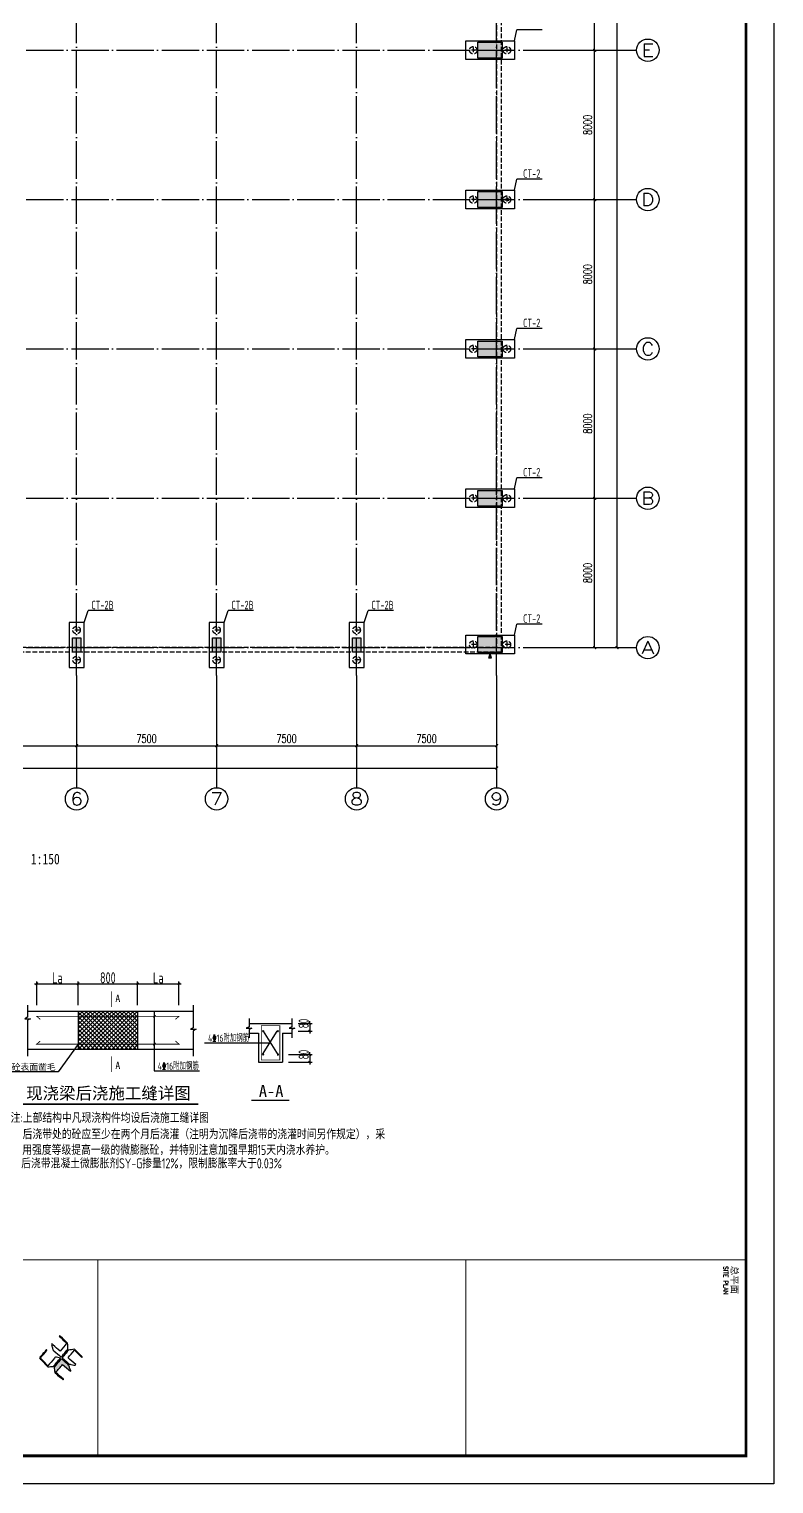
# Model space of a CAD drawing. Extents: x 14475413 to 15955882, y -732572 to -282951.
# Drawn here: x 14706913 to 14746809, y -624250 to -546326 of the extents above; entities that cross this region are included whole.
import ezdxf
from ezdxf.enums import TextEntityAlignment as Align

# ---------------------------------------------------------------- set-up
doc = ezdxf.new("R2010")
doc.units = 0
doc.header["$LTSCALE"] = 1000
doc.header["$MEASUREMENT"] = 0
for name, pattern in [('94', [0]), ('DASH', [0.35, 0.25, -0.1]), ('DOTE', [2.42, 2, -0.2, 0.02, -0.2])]:
    doc.linetypes.add(name, pattern=pattern)
for name, color, linetype in [('1', 7, 'Continuous'), ('1507', 6, 'Continuous'), ('3', 3, 'Continuous'), ('AXIS', 3, 'Continuous'), ('AXIS_TEXT', 7, 'Continuous'), ('COLU', 253, 'Continuous'), ('dim', 7, 'Continuous'), ('DOTE', 1, 'DOTE'), ('GL', 2, 'Continuous'), ('PT', 4, 'Continuous'), ('PUB_TEXT', 7, 'Continuous'), ('PUB_TITLE', 4, 'Continuous'), ('STAIR', 2, 'Continuous'), ('THICK', 6, 'Continuous'), ('TK', 4, 'Continuous'), ('搅拌桩', 136, 'Continuous'), ('表格', 7, 'Continuous')]:
    doc.layers.add(name, color=color, linetype=linetype)
doc.layers.add('116', color=1, linetype='Continuous', lineweight=35)
doc.styles.add('-宋体', font='', dxfattribs={"width": 0.8})
doc.styles.add('_TCH_AXIS', font='COMPLEX', dxfattribs={"bigfont": 'GBCBIG'})
doc.styles.add('_TCH_DIM_T3', font='SIMPLEX', dxfattribs={"width": 0.705882, "bigfont": 'GBCBIG'})
doc.styles.add('COMPLEX', font='COMPLEX')
doc.styles.add('ROMANS', font='romans', dxfattribs={"width": 0.65, "height": 231.275})
doc.styles.add('TSSD_Dimension', font='Tssdeng.shx', dxfattribs={"width": 0.7, "bigfont": 'hztxt.shx'})
doc.styles.add('TSSD_REIN', font='tssdeng.shx', dxfattribs={"width": 0.7, "bigfont": 'tssdchn.shx'})
doc.styles.add('图签宋体', font='', dxfattribs={"height": 300})
doc.styles.add('宋体', font='', dxfattribs={"width": 0.8})
doc.styles.get('-宋体').set_extended_font_data('SimSun')
doc.styles.get('图签宋体').set_extended_font_data('NSimSun')
doc.styles.get('宋体').set_extended_font_data('SimSun')
doc.dimstyles.new('_TCH_ARCH&&150', dxfattribs={"dimtxt": 446.25, "dimasz": 150, "dimexe": 375, "dimexo": 450, "dimgap": 150, "dimtad": 1, "dimdec": 0, "dimzin": 0, "dimdsep": 46, "dimtxsty": '_TCH_DIM_T3', "dimblk": 'ARCHTICK', "dimcen": 0.09, "dimclrt": 7, "dimazin": 2, "dimtfac": 1, "dimtdec": 0, "dimtix": 1, "dimtmove": 2, "dimatfit": 3, "dimfxl": 0, "dimtolj": 1, "dimtzin": 0, "dimarcsym": 0})

# ---------------------------------------------------------------- blocks, each defined once
blk = doc.blocks.new('A$C177878A3')
at = {"layer": '1', "linetype": '94'}
blk.add_hatch(color=6, dxfattribs=at).paths.add_polyline_path([(112, 433), (0, 0), (224, 0)])
at = {"layer": '1', "color": 6, "linetype": '94'}
for p, q in [((0, 0), (112, 433)), ((224, 0), (112, 433)), ((0, 0), (224, 0))]:
    blk.add_line(p, q, dxfattribs=at)
blk = doc.blocks.new('A$C32175502')
at = {"layer": '1', "linetype": '94'}
blk.add_blockref('A$C177878A3', (0, 0), dxfattribs=at)
blk = doc.blocks.new('A$C3C5B3CE3')
at = {"layer": '1', "linetype": '94', "rotation": 180}
blk.add_blockref('A$C32175502', (224, 433), dxfattribs=at)
blk = doc.blocks.new('A$C43EB326B')
at = {"layer": '搅拌桩'}
blk.add_blockref('A$C3C5B3CE3', (0, 0), dxfattribs=at)
blk = doc.blocks.new('A$C2BB7790D')
at = {"layer": 'dim'}
blk.add_blockref('A$C43EB326B', (0, 0), dxfattribs=at)
blk = doc.blocks.new('A$C053D6479')
at = {"layer": 'PUB_TITLE'}
h = blk.add_hatch(color=256, dxfattribs=at)
h.dxf.hatch_style = 1
edge = h.paths.add_edge_path()
edge.add_spline(control_points=[(1026, 827), (1105, 920), (1188, 1008), (1266, 1102)], knot_values=[13, 13, 13, 13, 14, 14, 14, 14], degree=3, periodic=0)
edge.add_spline(control_points=[(1266, 1102), (1258, 1111), (1249, 1119), (1239, 1116)], knot_values=[12, 12, 12, 12, 13, 13, 13, 13], degree=3, periodic=0)
edge.add_spline(control_points=[(1239, 1116), (1210, 1107), (1179, 1092), (1144, 1077)], knot_values=[11, 11, 11, 11, 12, 12, 12, 12], degree=3, periodic=0)
edge.add_spline(control_points=[(1144, 1077), (1109, 1063), (1069, 1053), (1047, 1038)], knot_values=[10, 10, 10, 10, 11, 11, 11, 11], degree=3, periodic=0)
edge.add_spline(control_points=[(1047, 1038), (1028, 1026), (1007, 992), (991, 972)], knot_values=[9, 9, 9, 9, 10, 10, 10, 10], degree=3, periodic=0)
edge.add_spline(control_points=[(991, 972), (942, 913), (899, 868), (849, 810)], knot_values=[8, 8, 8, 8, 9, 9, 9, 9], degree=3, periodic=0)
edge.add_spline(control_points=[(849, 810), (842, 801), (822, 776), (822, 775)], knot_values=[7, 7, 7, 7, 8, 8, 8, 8], degree=3, periodic=0)
edge.add_spline(control_points=[(822, 775), (823, 771), (848, 752), (859, 744)], knot_values=[6, 6, 6, 6, 7, 7, 7, 7], degree=3, periodic=0)
edge.add_spline(control_points=[(859, 744), (949, 670), (1035, 592), (1122, 521)], knot_values=[5, 5, 5, 5, 6, 6, 6, 6], degree=3, periodic=0)
edge.add_spline(control_points=[(1122, 521), (1153, 527), (1185, 530), (1217, 533)], knot_values=[4, 4, 4, 4, 5, 5, 5, 5], degree=3, periodic=0)
edge.add_spline(control_points=[(1217, 533), (1246, 535), (1293, 532), (1316, 542)], knot_values=[3, 3, 3, 3, 4, 4, 4, 4], degree=3, periodic=0)
edge.add_spline(control_points=[(1316, 542), (1327, 547), (1338, 565), (1349, 579)], knot_values=[2, 2, 2, 2, 3, 3, 3, 3], degree=3, periodic=0)
edge.add_spline(control_points=[(1349, 579), (1423, 670), (1507, 759), (1572, 848)], knot_values=[1, 1, 1, 1, 2, 2, 2, 2], degree=3, periodic=0)
edge.add_spline(control_points=[(1572, 848), (1564, 852), (1561, 861), (1551, 862)], knot_values=[0, 0, 0, 0, 1, 1, 1, 1], degree=3, periodic=0)
edge.add_spline(control_points=[(1551, 862), (1469, 769), (1393, 671), (1310, 579)], knot_values=[15, 15, 15, 15, 16, 16, 16, 16], degree=3, periodic=0)
edge.add_spline(control_points=[(1310, 579), (1216, 662), (1118, 742), (1026, 827)], knot_values=[14, 14, 14, 14, 15, 15, 15, 15], degree=3, periodic=0)
at = {"layer": 'TK'}
for points, knots in [([(1031, 1298), (1066, 1286), (1054, 1262), (1045, 1224), (1036, 1188), (1031, 1158), (1024, 1121), (1020, 1104), (1017, 1085), (1012, 1071), (1004, 1052), (976, 1026), (956, 1003), (906, 946), (866, 899), (814, 839), (806, 829), (789, 806), (787, 806), (777, 804), (728, 856), (719, 864), (651, 922), (580, 978), (514, 1036), (509, 1106), (488, 1176), (479, 1247), (570, 1343), (663, 1436), (758, 1526), (764, 1523), (768, 1518), (774, 1515), (693, 1422), (599, 1343), (520, 1249), (607, 1171), (698, 1096), (789, 1021), (874, 1109), (950, 1206), (1031, 1298)], [0, 0, 0, 0, 1, 1, 1, 2, 2, 2, 3, 3, 3, 4, 4, 4, 5, 5, 5, 6, 6, 6, 7, 7, 7, 8, 8, 8, 9, 9, 9, 10, 10, 10, 11, 11, 11, 12, 12, 12, 13, 13, 13, 14, 14, 14, 14]), ([(1551, 862), (1561, 861), (1564, 852), (1572, 848), (1507, 759), (1423, 670), (1349, 579), (1338, 565), (1327, 547), (1316, 542), (1293, 532), (1246, 535), (1217, 533), (1185, 530), (1153, 527), (1122, 521), (1035, 592), (949, 670), (859, 744), (848, 752), (823, 771), (822, 775), (822, 776), (842, 801), (849, 810), (899, 868), (942, 913), (991, 972), (1007, 992), (1028, 1026), (1047, 1038), (1069, 1053), (1109, 1063), (1144, 1077), (1179, 1092), (1210, 1107), (1239, 1116), (1249, 1119), (1258, 1111), (1266, 1102), (1188, 1008), (1105, 920), (1026, 827), (1118, 742), (1216, 662), (1310, 579), (1393, 671), (1469, 769), (1551, 862)], [0, 0, 0, 0, 1, 1, 1, 2, 2, 2, 3, 3, 3, 4, 4, 4, 5, 5, 5, 6, 6, 6, 7, 7, 7, 8, 8, 8, 9, 9, 9, 10, 10, 10, 11, 11, 11, 12, 12, 12, 13, 13, 13, 14, 14, 14, 15, 15, 15, 16, 16, 16, 16]), ([(555, 949), (624, 891), (699, 833), (760, 773), (689, 691), (614, 604), (539, 517), (529, 505), (516, 487), (506, 482), (492, 475), (469, 472), (452, 467), (416, 456), (383, 448), (342, 438), (323, 433), (297, 422), (293, 440), (291, 452), (313, 470), (322, 480), (400, 566), (477, 652), (553, 736), (460, 815), (366, 894), (270, 970), (183, 883), (101, 791), (16, 703), (-18, 714), (9, 735), (28, 755), (103, 838), (192, 930), (266, 1005), (319, 1009), (387, 1005), (442, 1007), (456, 1008), (472, 1011), (485, 1007), (507, 1000), (534, 967), (555, 949)], [0, 0, 0, 0, 1, 1, 1, 2, 2, 2, 3, 3, 3, 4, 4, 4, 5, 5, 5, 6, 6, 6, 7, 7, 7, 8, 8, 8, 9, 9, 9, 10, 10, 10, 11, 11, 11, 12, 12, 12, 13, 13, 13, 14, 14, 14, 15, 15, 15, 15]), ([(1097, 490), (1100, 425), (1106, 361), (1107, 294), (1018, 207), (925, 121), (830, 33), (818, 21), (800, 0), (787, 0), (768, -1), (725, 49), (712, 60), (662, 103), (616, 143), (568, 186), (545, 207), (518, 224), (499, 250), (501, 259), (511, 261), (516, 267), (609, 192), (696, 111), (785, 33), (883, 118), (977, 208), (1070, 298), (992, 373), (892, 456), (803, 534), (791, 544), (768, 561), (766, 569), (761, 588), (776, 634), (780, 655), (785, 690), (788, 721), (795, 746), (897, 661), (998, 576), (1097, 490)], [0, 0, 0, 0, 1, 1, 1, 2, 2, 2, 3, 3, 3, 4, 4, 4, 5, 5, 5, 6, 6, 6, 7, 7, 7, 8, 8, 8, 9, 9, 9, 10, 10, 10, 11, 11, 11, 12, 12, 12, 13, 13, 13, 14, 14, 14, 14])]:
    blk.add_open_spline(points, degree=3, knots=knots, dxfattribs=at)
blk = doc.blocks.new('GeYuanFrame_62714837', base_point=(20.09, 4.53))
at = {"layer": 'TK'}
blk.add_lwpolyline([(20.09, 4.53), (20.09, 598.53), (1071.09, 598.53), (1071.09, 4.53)], close=True, dxfattribs=at)
at = {"layer": 'TK', "const_width": 1}
blk.add_lwpolyline([(45.09, 588.53), (1061.09, 588.53), (1061.09, 14.53), (45.09, 14.53)], close=True, dxfattribs=at)
at = {"layer": 'TK'}
for points, const_width in [([(991.09, 588.53), (991.09, 14.53)], 0.4), ([(991.09, 488.5), (1061.09, 488.5)], 0.35), ([(991.09, 357.14), (1061.09, 357.14)], 0.35)]:
    blk.add_lwpolyline(points, dxfattribs=dict(at, const_width=const_width))
at = {"layer": 'PUB_TITLE', "xscale": 0.01000000000021828, "yscale": 0.01000000000021828, "zscale": 0.01}
blk.add_blockref('A$C053D6479', (1018.19, 336.27), dxfattribs=at)
at = {"layer": 'TK', "style": '图签宋体'}
blk.add_text('总平面', height=2.4, dxfattribs=at).set_placement((993.23, 583.28))
at = {"layer": 'TK', "style": 'ROMANS', "width": 0.76}
blk.add_text('SITE PLAN', height=1.697, dxfattribs=at).set_placement((993.35, 580.49))
blk = doc.blocks.new('_ARROW')
blk.add_solid([(0, 0), (-1, 0.1), (-1, -0.1)])
blk = doc.blocks.new('_ArchTick')
at = {"color": 0, "linetype": 'ByBlock', "const_width": 0.4}
blk.add_lwpolyline([(-0.5, -0.5), (0.5, 0.5)], dxfattribs=at)
blk = doc.blocks.new('A$C42645AC8')
at = {"layer": 'THICK'}
h = blk.add_hatch(dxfattribs=at)
h.set_pattern_fill('NET', color=256, scale=1184.433164, angle=45, style=0)
h.set_pattern_definition([(45, (-60331.35, -191404.68), (-104.69009, 104.69009), []), (135, (-60331.35, -191404.68), (-104.69009, -104.69009), [])])
h.paths.add_polyline_path([(6307, 6968), (6307, 7224), (3346, 7224), (3346, 6968)])
h.paths.add_polyline_path([(3346, 6968), (3346, 5585), (6307, 5585), (6307, 6968)])
h.paths.add_polyline_path([(6307, 5329), (6307, 5585), (3346, 5585), (3346, 5329)])
at = {"layer": 'dim'}
for p, q in [((1289, 7524), (1289, 8704)), ((3346, 7524), (3346, 8704)), ((3346, 7524), (3346, 8704)), ((6307, 7524), (6307, 8704)), ((6307, 7524), (6307, 8704)), ((8363, 7524), (8363, 8704)), ((1169, 8584), (3466, 8584)), ((3226, 8584), (6427, 8584)), ((6187, 8584), (8483, 8584)), ((14289, 6608), (14992, 6608)), ((14872, 6608), (14872, 6728)), ((14872, 6608), (14872, 6233)), ((14289, 6233), (14992, 6233)), ((14872, 6233), (14872, 6113)), ((14872, 5064), (14872, 5184)), ((13815, 5064), (14992, 5064)), ((13815, 4689), (14992, 4689)), ((14872, 5064), (14872, 4689)), ((14872, 4689), (14872, 4569))]:
    blk.add_line(p, q, dxfattribs=at)
at = {"layer": 'THICK'}
for p, q in [((834, 7527), (834, 6920)), ((9080, 7527), (9080, 6393)), ((834, 6920), (692, 6849)), ((692, 6849), (976, 6849)), ((834, 7224), (9080, 7224)), ((976, 6849), (834, 6778)), ((834, 6778), (834, 4986)), ((3346, 7224), (3346, 5329)), ((6307, 7224), (6307, 5329)), ((7138, 7171), (7138, 4253)), ((11857, 6864), (11857, 6451)), ((11857, 6608), (13989, 6608)), ((13515, 6608), (13989, 6608)), ((13989, 6864), (13989, 6451)), ((9080, 6393), (8938, 6322)), ((8938, 6322), (9222, 6322)), ((9222, 6322), (9080, 6251)), ((9080, 6251), (9080, 4986)), ((11857, 6451), (11715, 6380)), ((11715, 6380), (11999, 6380)), ((11999, 6380), (11857, 6309)), ((11857, 6309), (11857, 5895)), ((11857, 6134), (12331, 6134)), ((12331, 6134), (12331, 4689)), ((12529, 5064), (13259, 6227)), ((12559, 6227), (13294, 5035)), ((13515, 6134), (13989, 6134)), ((13515, 6134), (13515, 4689)), ((13989, 6451), (13847, 6380)), ((13847, 6380), (14131, 6380)), ((14131, 6380), (13989, 6309)), ((13989, 6309), (13989, 5895)), ((13989, 6134), (13989, 6016)), ((834, 5329), (9080, 5329)), ((9642, 5646), (12932, 5646)), ((12331, 4689), (13515, 4689)), ((7138, 4253), (9385, 4253))]:
    blk.add_line(p, q, dxfattribs=at)
for points, const_width in [([(5020, 8207), (5020, 7435)], 41.5), ([(8363, 6968), (1289, 6968), (1289, 6968), (1464, 6814)], 41.5), ([(1289, 6968), (8363, 6968), (8363, 6968), (8188, 6814)], 41.5), ([(7209, 7029), (7085, 6906)], 41.5), ([(12464, 6505), (12464, 4796), (13383, 4796), (13383, 6505), (12464, 6505)], 41.5), ([(8363, 5585), (1289, 5585), (1289, 5585), (1464, 5738)], 41.5), ([(1289, 5585), (8363, 5585), (8363, 5585), (8188, 5738)], 41.5), ([(7209, 5647), (7085, 5523)], 41.5), ([(5020, 4971), (5020, 4199)], 41.5), ([(517, 2596), (9334, 2596)], 72.1), ([(11964, 2783), (13850, 2783)], 72.1)]:
    blk.add_lwpolyline(points, dxfattribs=dict(at, const_width=const_width))
at = {"layer": 'THICK', "const_width": 59.2}
for points in [[(12588, 6227, 1), (12529, 6227, 1), (12588, 6227)], [(13318, 6227, 1), (13259, 6227, 1), (13318, 6227)], [(12588, 5064, 1), (12529, 5064, 1), (12588, 5064)], [(13323, 5064, 1), (13264, 5064, 1), (13323, 5064)]]:
    blk.add_lwpolyline(points, format="xyb", dxfattribs=at)
at = {"layer": 'THICK'}
blk.add_lwpolyline([(3346, 5576), (2358, 4203), (67, 4203)], dxfattribs=at)
at = {"layer": 'dim', "xscale": 120, "yscale": 120, "zscale": 120}
for p, rotation in [((1289, 8584), 180), ((3346, 8584), 180), ((6307, 8584), 180), ((14872, 6608), 270), ((14872, 6233), 90), ((14872, 5064), 270), ((14872, 4689), 90)]:
    blk.add_blockref('_ArchTick', p, dxfattribs=dict(at, rotation=rotation))
for p in [(3346, 8584), (6307, 8584), (8363, 8584)]:
    blk.add_blockref('_ArchTick', p, dxfattribs=at)
at = {"layer": 'THICK', "xscale": 284.2639593909151, "yscale": 284.263959390868, "zscale": 284.263959390863, "rotation": 57.73537815400558}
blk.add_blockref('_ARROW', (3346, 5576), dxfattribs=at)
at = {"layer": 'dim', "color": 7, "char_height": 550, "attachment_point": 5, "style": 'TSSD_Dimension'}
for s, insert in [('\\A1;La', (2317, 8884)), ('\\A1;800', (4826, 8884)), ('\\A1;La', (7335, 8884))]:
    blk.add_mtext(s, dxfattribs=dict(at, insert=insert))
at = {"layer": 'dim', "color": 7, "char_height": 500, "attachment_point": 5, "rotation": 90, "style": 'TSSD_Dimension'}
for insert in [(14572, 6608), (14572, 5064)]:
    blk.add_mtext('\\A1;80', dxfattribs=dict(at, insert=insert))
at = {"layer": 'THICK', "style": '-宋体'}
for s, height, p in [('A', 355, (5201, 7681)), ('砼表面凿毛', 312.2, (44, 4286)), ('A', 355, (5201, 4347)), ('现浇梁后浇施工缝详图', 600.4, (762, 2842)), ('A-A', 600.4, (12340, 2944))]:
    blk.add_text(s, height=height, dxfattribs=at).set_placement(p)
at = {"layer": 'THICK', "style": 'TSSD_REIN', "width": 0.7}
for p in [(9812, 5706), (7308, 4313)]:
    blk.add_text('4\x8416附加钢筋', height=349.7, dxfattribs=at).set_placement(p)
at = {"layer": '表格', "linetype": 'Continuous', "style": 'TSSD_REIN', "width": 0.75}
for s, p in [('注:上部结构中凡现浇构件均设后浇施工缝详图', (-11, 1667)), ('后浇带处的砼应至少在两个月后浇灌（注明为沉降后浇带的浇灌时间另作规定），采', (586, 853)), ('用强度等级提高一级的微膨胀砼，并特别注意加强早期15天内浇水养护。', (568, 72)), ('后浇带混凝土微膨胀剂SY-G掺量12%%%，限制膨胀率大于0.03%%%', (514, -597))]:
    blk.add_text(s, height=500, rotation=359.99, dxfattribs=at).set_placement(p)
blk = doc.blocks.new('_AXISO')
blk.add_circle((0, 0), 0.5)
at = {"layer": 'AXIS_TEXT', "style": 'COMPLEX', "width": 1.041667}
blk.add_attdef('A', text='', height=0.56, dxfattribs=at).set_placement((-0.25, -0.28), (0.25, -0.28), align=Align.FIT)
blk = doc.blocks.new('*D1516')
at = {"layer": 'AXIS', "color": 0, "lineweight": -2}
for p, q in [((14733907, -483458), (14738782, -483458)), ((14738407, -579458), (14738407, -483458)), ((14733907, -579458), (14738782, -579458))]:
    blk.add_line(p, q, dxfattribs=at)
at = {"layer": 'Defpoints', "color": 0}
for p in [(14733457, -483458), (14738407, -483458), (14733457, -579458)]:
    blk.add_point(p, dxfattribs=at)
at = {"layer": 'AXIS', "color": 0, "lineweight": -2, "xscale": 150, "yscale": 150, "zscale": 150}
for p, rotation in [((14738407, -483458), 90), ((14738407, -579458), 270)]:
    blk.add_blockref('_ArchTick', p, dxfattribs=dict(at, rotation=rotation))
at = {"layer": 'AXIS', "color": 7, "insert": (14738034, -531458), "char_height": 446.2, "attachment_point": 5, "rotation": 90, "style": '_TCH_DIM_T3'}
blk.add_mtext('\\A1;96000', dxfattribs=at)
blk = doc.blocks.new('*D1517')
at = {"layer": 'AXIS', "color": 0, "lineweight": -2}
for p, q in [((14733907, -571458), (14737582, -571458)), ((14737207, -579458), (14737207, -571458)), ((14733907, -579458), (14737582, -579458))]:
    blk.add_line(p, q, dxfattribs=at)
at = {"layer": 'Defpoints', "color": 0}
for p in [(14733457, -571458), (14737207, -571458), (14733457, -579458)]:
    blk.add_point(p, dxfattribs=at)
at = {"layer": 'AXIS', "color": 0, "lineweight": -2, "xscale": 150, "yscale": 150, "zscale": 150}
for p, rotation in [((14737207, -571458), 90), ((14737207, -579458), 270)]:
    blk.add_blockref('_ArchTick', p, dxfattribs=dict(at, rotation=rotation))
at = {"layer": 'AXIS', "color": 7, "insert": (14736834, -575458), "char_height": 446.2, "attachment_point": 5, "rotation": 90, "style": '_TCH_DIM_T3'}
blk.add_mtext('\\A1;8000', dxfattribs=at)
blk = doc.blocks.new('*D1518')
at = {"layer": 'AXIS', "color": 0, "lineweight": -2}
for p, q in [((14733907, -563458), (14737582, -563458)), ((14737207, -571458), (14737207, -563458)), ((14733907, -571458), (14737582, -571458))]:
    blk.add_line(p, q, dxfattribs=at)
at = {"layer": 'Defpoints', "color": 0}
for p in [(14733457, -563458), (14737207, -563458), (14733457, -571458)]:
    blk.add_point(p, dxfattribs=at)
at = {"layer": 'AXIS', "color": 0, "lineweight": -2, "xscale": 150, "yscale": 150, "zscale": 150}
for p, rotation in [((14737207, -563458), 90), ((14737207, -571458), 270)]:
    blk.add_blockref('_ArchTick', p, dxfattribs=dict(at, rotation=rotation))
at = {"layer": 'AXIS', "color": 7, "insert": (14736834, -567458), "char_height": 446.2, "attachment_point": 5, "rotation": 90, "style": '_TCH_DIM_T3'}
blk.add_mtext('\\A1;8000', dxfattribs=at)
blk = doc.blocks.new('*D1519')
at = {"layer": 'AXIS', "color": 0, "lineweight": -2}
for p, q in [((14733907, -555458), (14737582, -555458)), ((14737207, -563458), (14737207, -555458)), ((14733907, -563458), (14737582, -563458))]:
    blk.add_line(p, q, dxfattribs=at)
at = {"layer": 'Defpoints', "color": 0}
for p in [(14733457, -555458), (14737207, -555458), (14733457, -563458)]:
    blk.add_point(p, dxfattribs=at)
at = {"layer": 'AXIS', "color": 0, "lineweight": -2, "xscale": 150, "yscale": 150, "zscale": 150}
for p, rotation in [((14737207, -555458), 90), ((14737207, -563458), 270)]:
    blk.add_blockref('_ArchTick', p, dxfattribs=dict(at, rotation=rotation))
at = {"layer": 'AXIS', "color": 7, "insert": (14736834, -559458), "char_height": 446.2, "attachment_point": 5, "rotation": 90, "style": '_TCH_DIM_T3'}
blk.add_mtext('\\A1;8000', dxfattribs=at)
blk = doc.blocks.new('*D1520')
at = {"layer": 'AXIS', "color": 0, "lineweight": -2}
for p, q in [((14733907, -547458), (14737582, -547458)), ((14737207, -555458), (14737207, -547458)), ((14733907, -555458), (14737582, -555458))]:
    blk.add_line(p, q, dxfattribs=at)
at = {"layer": 'Defpoints', "color": 0}
for p in [(14733457, -547458), (14737207, -547458), (14733457, -555458)]:
    blk.add_point(p, dxfattribs=at)
at = {"layer": 'AXIS', "color": 0, "lineweight": -2, "xscale": 150, "yscale": 150, "zscale": 150}
for p, rotation in [((14737207, -547458), 90), ((14737207, -555458), 270)]:
    blk.add_blockref('_ArchTick', p, dxfattribs=dict(at, rotation=rotation))
at = {"layer": 'AXIS', "color": 7, "insert": (14736834, -551458), "char_height": 446.2, "attachment_point": 5, "rotation": 90, "style": '_TCH_DIM_T3'}
blk.add_mtext('\\A1;8000', dxfattribs=at)
blk = doc.blocks.new('*D1521')
at = {"layer": 'AXIS', "color": 0, "lineweight": -2}
for p, q in [((14733907, -539458), (14737582, -539458)), ((14737207, -547458), (14737207, -539458)), ((14733907, -547458), (14737582, -547458))]:
    blk.add_line(p, q, dxfattribs=at)
at = {"layer": 'Defpoints', "color": 0}
for p in [(14733457, -539458), (14737207, -539458), (14733457, -547458)]:
    blk.add_point(p, dxfattribs=at)
at = {"layer": 'AXIS', "color": 0, "lineweight": -2, "xscale": 150, "yscale": 150, "zscale": 150}
for p, rotation in [((14737207, -539458), 90), ((14737207, -547458), 270)]:
    blk.add_blockref('_ArchTick', p, dxfattribs=dict(at, rotation=rotation))
at = {"layer": 'AXIS', "color": 7, "insert": (14736834, -543458), "char_height": 446.2, "attachment_point": 5, "rotation": 90, "style": '_TCH_DIM_T3'}
blk.add_mtext('\\A1;8000', dxfattribs=at)
blk = doc.blocks.new('*D1529')
at = {"layer": 'AXIS', "color": 0, "lineweight": -2}
for p, q in [((14671957, -581408), (14671957, -586283)), ((14731957, -581408), (14731957, -586283)), ((14671957, -585908), (14731957, -585908))]:
    blk.add_line(p, q, dxfattribs=at)
at = {"layer": 'Defpoints', "color": 0}
for p in [(14671957, -580958), (14731957, -580958), (14731957, -585908)]:
    blk.add_point(p, dxfattribs=at)
at = {"layer": 'AXIS', "color": 0, "lineweight": -2, "xscale": 150, "yscale": 150, "zscale": 150, "rotation": 180}
blk.add_blockref('_ArchTick', (14671957, -585908), dxfattribs=at)
at = {"layer": 'AXIS', "color": 0, "lineweight": -2, "xscale": 150, "yscale": 150, "zscale": 150}
blk.add_blockref('_ArchTick', (14731957, -585908), dxfattribs=at)
at = {"layer": 'AXIS', "color": 7, "insert": (14701957, -585535), "char_height": 446.2, "attachment_point": 5, "style": '_TCH_DIM_T3'}
blk.add_mtext('\\A1;60000', dxfattribs=at)
blk = doc.blocks.new('*D1534')
at = {"layer": 'AXIS', "color": 0, "lineweight": -2}
for p, q in [((14701957, -581408), (14701957, -585083)), ((14709457, -581408), (14709457, -585083)), ((14701957, -584708), (14709457, -584708))]:
    blk.add_line(p, q, dxfattribs=at)
at = {"layer": 'Defpoints', "color": 0}
for p in [(14701957, -580958), (14709457, -580958), (14709457, -584708)]:
    blk.add_point(p, dxfattribs=at)
at = {"layer": 'AXIS', "color": 0, "lineweight": -2, "xscale": 150, "yscale": 150, "zscale": 150, "rotation": 180}
blk.add_blockref('_ArchTick', (14701957, -584708), dxfattribs=at)
at = {"layer": 'AXIS', "color": 0, "lineweight": -2, "xscale": 150, "yscale": 150, "zscale": 150}
blk.add_blockref('_ArchTick', (14709457, -584708), dxfattribs=at)
at = {"layer": 'AXIS', "color": 7, "insert": (14705707, -584335), "char_height": 446.2, "attachment_point": 5, "style": '_TCH_DIM_T3'}
blk.add_mtext('\\A1;7500', dxfattribs=at)
blk = doc.blocks.new('*D1535')
at = {"layer": 'AXIS', "color": 0, "lineweight": -2}
for p, q in [((14709457, -581408), (14709457, -585083)), ((14716957, -581408), (14716957, -585083)), ((14709457, -584708), (14716957, -584708))]:
    blk.add_line(p, q, dxfattribs=at)
at = {"layer": 'Defpoints', "color": 0}
for p in [(14709457, -580958), (14716957, -580958), (14716957, -584708)]:
    blk.add_point(p, dxfattribs=at)
at = {"layer": 'AXIS', "color": 0, "lineweight": -2, "xscale": 150, "yscale": 150, "zscale": 150, "rotation": 180}
blk.add_blockref('_ArchTick', (14709457, -584708), dxfattribs=at)
at = {"layer": 'AXIS', "color": 0, "lineweight": -2, "xscale": 150, "yscale": 150, "zscale": 150}
blk.add_blockref('_ArchTick', (14716957, -584708), dxfattribs=at)
at = {"layer": 'AXIS', "color": 7, "insert": (14713207, -584335), "char_height": 446.2, "attachment_point": 5, "style": '_TCH_DIM_T3'}
blk.add_mtext('\\A1;7500', dxfattribs=at)
blk = doc.blocks.new('*D1536')
at = {"layer": 'AXIS', "color": 0, "lineweight": -2}
for p, q in [((14716957, -581408), (14716957, -585083)), ((14724457, -581408), (14724457, -585083)), ((14716957, -584708), (14724457, -584708))]:
    blk.add_line(p, q, dxfattribs=at)
at = {"layer": 'Defpoints', "color": 0}
for p in [(14716957, -580958), (14724457, -580958), (14724457, -584708)]:
    blk.add_point(p, dxfattribs=at)
at = {"layer": 'AXIS', "color": 0, "lineweight": -2, "xscale": 150, "yscale": 150, "zscale": 150, "rotation": 180}
blk.add_blockref('_ArchTick', (14716957, -584708), dxfattribs=at)
at = {"layer": 'AXIS', "color": 0, "lineweight": -2, "xscale": 150, "yscale": 150, "zscale": 150}
blk.add_blockref('_ArchTick', (14724457, -584708), dxfattribs=at)
at = {"layer": 'AXIS', "color": 7, "insert": (14720707, -584335), "char_height": 446.2, "attachment_point": 5, "style": '_TCH_DIM_T3'}
blk.add_mtext('\\A1;7500', dxfattribs=at)
blk = doc.blocks.new('*D1537')
at = {"layer": 'AXIS', "color": 0, "lineweight": -2}
for p, q in [((14724457, -581408), (14724457, -585083)), ((14731957, -581408), (14731957, -585083)), ((14724457, -584708), (14731957, -584708))]:
    blk.add_line(p, q, dxfattribs=at)
at = {"layer": 'Defpoints', "color": 0}
for p in [(14724457, -580958), (14731957, -580958), (14731957, -584708)]:
    blk.add_point(p, dxfattribs=at)
at = {"layer": 'AXIS', "color": 0, "lineweight": -2, "xscale": 150, "yscale": 150, "zscale": 150, "rotation": 180}
blk.add_blockref('_ArchTick', (14724457, -584708), dxfattribs=at)
at = {"layer": 'AXIS', "color": 0, "lineweight": -2, "xscale": 150, "yscale": 150, "zscale": 150}
blk.add_blockref('_ArchTick', (14731957, -584708), dxfattribs=at)
at = {"layer": 'AXIS', "color": 7, "insert": (14728207, -584335), "char_height": 446.2, "attachment_point": 5, "style": '_TCH_DIM_T3'}
blk.add_mtext('\\A1;7500', dxfattribs=at)

msp = doc.modelspace()

# ---------------------------------------------------------------- hatches: boundary and pattern name
at = {"layer": '116', "ltscale": 0.5}
h = msp.add_hatch(dxfattribs=at)
h.set_pattern_fill('钢筋混凝土', color=256, scale=30, style=0)
h.set_pattern_definition([(45, (-113098.22, -2722.16), (-53.0330086, 53.0330086), []), (50, (-113098.22, -2722.16), (215.1780548, -18.8256405), [22.5, -247.5]), (355, (-113098.22, -2722.16), (-41.6254, 225.65764), [18, -198]), (100.4514, (-113080.29, -2723.73), (173.5528145, 206.8318626), [19.122057, -210.3426336]), (46.1842, (-113098.22, -2662.16), (320.1723146, -49.6557043), [33.75, -371.25]), (96.6356, (-113071.54, -2666.3), (280.3988117, 292.235361), [28.6830864, -315.5139]), (351.1842, (-113098.22, -2662.16), (280.3985835, 292.23558), [27, -297]), (21, (-113068.22, -2677.16), (179.0721156, -120.7856672), [22.5, -247.5]), (326, (-113068.22, -2677.16), (72.9945996, 217.5450135), [18, -198]), (71.4514, (-113053.3, -2687.23), (252.0667886, 96.759149), [19.122057, -210.3426336]), (37.5, (-113098.22, -2722.16), (3.6479566, 99.86815615), [0, -195.6, 0, -201, 0, -198.75]), (7.5, (-113098.22, -2722.16), (78.9208612, 118.3235136), [0, -114.6, 0, -191.1, 0, -75.75]), (327.5, (-113165.12, -2722.16), (160.14673085, -6.7664615), [0, -75, 0, -234, 0, -310.5]), (317.5, (-113195.12, -2722.16), (174.9558508, 30.0314947), [0, -97.5, 0, -155.4, 0, -220.5])])
h.paths.add_polyline_path([(14724236.8, -579697.9), (14724236.8, -578937.9), (14724676.8, -578937.9), (14724676.8, -579697.9)])
h.paths.add_polyline_path([(14716736.8, -579697.9), (14716736.8, -578937.9), (14717176.8, -578937.9), (14717176.8, -579697.9)])
h.paths.add_polyline_path([(14709236.8, -579697.9), (14709236.8, -578937.9), (14709676.8, -578937.9), (14709676.8, -579697.9)])
h.paths.add_polyline_path([(14694236.8, -579697.9), (14694236.8, -578937.9), (14694676.8, -578937.9), (14694676.8, -579697.9)])
h.paths.add_polyline_path([(14679236.8, -579697.9), (14679236.8, -578937.9), (14679676.8, -578937.9), (14679676.8, -579697.9)])
h.paths.add_polyline_path([(14686736.8, -579697.9), (14686736.8, -578937.9), (14687176.8, -578937.9), (14687176.8, -579697.9)])
h.paths.add_polyline_path([(14701436.8, -579697.9), (14701436.8, -578887.9), (14702476.8, -578887.9), (14702476.8, -579697.9)])
h.paths.add_polyline_path([(14730956.8, -579717.9), (14730956.8, -578867.9), (14732256.8, -578867.9), (14732256.8, -579717.9)])
h.paths.add_polyline_path([(14671656.8, -579717.9), (14671656.8, -578867.9), (14672956.8, -578867.9), (14672956.8, -579717.9)])
h.paths.add_polyline_path([(14724236.8, -483977.9), (14724236.8, -483217.9), (14724676.8, -483217.9), (14724676.8, -483977.9)])
h.paths.add_polyline_path([(14716736.8, -483977.9), (14716736.8, -483217.9), (14717176.8, -483217.9), (14717176.8, -483977.9)])
h.paths.add_polyline_path([(14709236.8, -483977.9), (14709236.8, -483217.9), (14709676.8, -483217.9), (14709676.8, -483977.9)])
h.paths.add_polyline_path([(14694236.8, -483977.9), (14694236.8, -483217.9), (14694676.8, -483217.9), (14694676.8, -483977.9)])
h.paths.add_polyline_path([(14686736.8, -483977.9), (14686736.8, -483217.9), (14687176.8, -483217.9), (14687176.8, -483977.9)])
h.paths.add_polyline_path([(14679236.8, -483977.9), (14679236.8, -483217.9), (14679676.8, -483217.9), (14679676.8, -483977.9)])
h.paths.add_polyline_path([(14701436.8, -571827.9), (14701436.8, -571087.9), (14702476.8, -571087.9), (14702476.8, -571827.9)])
h.paths.add_polyline_path([(14730956.8, -571882.9), (14730956.8, -571032.9), (14732256.8, -571032.9), (14732256.8, -571882.9)])
h.paths.add_polyline_path([(14671656.8, -571882.9), (14671656.8, -571032.9), (14672956.8, -571032.9), (14672956.8, -571882.9)])
h.paths.add_polyline_path([(14701436.8, -563827.9), (14701436.8, -563087.9), (14702476.8, -563087.9), (14702476.8, -563827.9)])
h.paths.add_polyline_path([(14730956.8, -563882.9), (14730956.8, -563032.9), (14732256.8, -563032.9), (14732256.8, -563882.9)])
h.paths.add_polyline_path([(14671656.8, -563882.9), (14671656.8, -563032.9), (14672956.8, -563032.9), (14672956.8, -563882.9)])
h.paths.add_polyline_path([(14701436.8, -555827.9), (14701436.8, -555087.9), (14702476.8, -555087.9), (14702476.8, -555827.9)])
h.paths.add_polyline_path([(14730956.8, -555882.9), (14730956.8, -555032.9), (14732256.8, -555032.9), (14732256.8, -555882.9)])
h.paths.add_polyline_path([(14671656.8, -555882.9), (14671656.8, -555032.9), (14672956.8, -555032.9), (14672956.8, -555882.9)])
h.paths.add_polyline_path([(14701436.8, -547827.9), (14701436.8, -547087.9), (14702476.8, -547087.9), (14702476.8, -547827.9)])
h.paths.add_polyline_path([(14730956.8, -547882.9), (14730956.8, -547032.9), (14732256.8, -547032.9), (14732256.8, -547882.9)])
h.paths.add_polyline_path([(14671656.8, -547882.9), (14671656.8, -547032.9), (14672956.8, -547032.9), (14672956.8, -547882.9)])
h.paths.add_polyline_path([(14701436.8, -539827.9), (14701436.8, -539087.9), (14702476.8, -539087.9), (14702476.8, -539827.9)])
h.paths.add_polyline_path([(14730956.8, -539882.9), (14730956.8, -539032.9), (14732256.8, -539032.9), (14732256.8, -539882.9)])
h.paths.add_polyline_path([(14671656.8, -539882.9), (14671656.8, -539032.9), (14672956.8, -539032.9), (14672956.8, -539882.9)])
h.paths.add_polyline_path([(14701436.8, -531827.9), (14701436.8, -531087.9), (14702476.8, -531087.9), (14702476.8, -531827.9)])
h.paths.add_polyline_path([(14730956.8, -531882.9), (14730956.8, -531032.9), (14732256.8, -531032.9), (14732256.8, -531882.9)])
h.paths.add_polyline_path([(14671656.8, -531882.9), (14671656.8, -531032.9), (14672956.8, -531032.9), (14672956.8, -531882.9)])
h.paths.add_polyline_path([(14701436.8, -523827.9), (14701436.8, -523087.9), (14702476.8, -523087.9), (14702476.8, -523827.9)])
h.paths.add_polyline_path([(14730956.8, -523882.9), (14730956.8, -523032.9), (14732256.8, -523032.9), (14732256.8, -523882.9)])
h.paths.add_polyline_path([(14671656.8, -523882.9), (14671656.8, -523032.9), (14672956.8, -523032.9), (14672956.8, -523882.9)])
h.paths.add_polyline_path([(14701436.8, -515827.9), (14701436.8, -515087.9), (14702476.8, -515087.9), (14702476.8, -515827.9)])
h.paths.add_polyline_path([(14730956.8, -515882.9), (14730956.8, -515032.9), (14732256.8, -515032.9), (14732256.8, -515882.9)])
h.paths.add_polyline_path([(14671656.8, -515882.9), (14671656.8, -515032.9), (14672956.8, -515032.9), (14672956.8, -515882.9)])
h.paths.add_polyline_path([(14701436.8, -507827.9), (14701436.8, -507087.9), (14702476.8, -507087.9), (14702476.8, -507827.9)])
h.paths.add_polyline_path([(14730956.8, -507882.9), (14730956.8, -507032.9), (14732256.8, -507032.9), (14732256.8, -507882.9)])
h.paths.add_polyline_path([(14671656.8, -507882.9), (14671656.8, -507032.9), (14672956.8, -507032.9), (14672956.8, -507882.9)])
h.paths.add_polyline_path([(14701436.8, -499827.9), (14701436.8, -499087.9), (14702476.8, -499087.9), (14702476.8, -499827.9)])
h.paths.add_polyline_path([(14730956.8, -499882.9), (14730956.8, -499032.9), (14732256.8, -499032.9), (14732256.8, -499882.9)])
h.paths.add_polyline_path([(14671656.8, -499882.9), (14671656.8, -499032.9), (14672956.8, -499032.9), (14672956.8, -499882.9)])
h.paths.add_polyline_path([(14701436.8, -484027.9), (14701436.8, -483217.9), (14702476.8, -483217.9), (14702476.8, -484027.9)])
h.paths.add_polyline_path([(14701436.8, -491827.9), (14701436.8, -491087.9), (14702476.8, -491087.9), (14702476.8, -491827.9)])
h.paths.add_polyline_path([(14730956.8, -484047.9), (14730956.8, -483197.9), (14732256.8, -483197.9), (14732256.8, -484047.9)])
h.paths.add_polyline_path([(14730956.8, -491882.9), (14730956.8, -491032.9), (14732256.8, -491032.9), (14732256.8, -491882.9)])
h.paths.add_polyline_path([(14671656.8, -484047.9), (14671656.8, -483197.9), (14672956.8, -483197.9), (14672956.8, -484047.9)])
h.paths.add_polyline_path([(14671656.8, -491882.9), (14671656.8, -491032.9), (14672956.8, -491032.9), (14672956.8, -491882.9)])

# ---------------------------------------------------------------- linework, layer by layer
at = {"layer": '1507', "color": 8, "linetype": 'DASH'}
for p, q in [((14730856.8, -547457.9), (14730556.8, -547457.9)), ((14730706.8, -547307.9), (14730706.8, -547607.9)), ((14732656.8, -547457.9), (14732356.8, -547457.9)), ((14732506.8, -547307.9), (14732506.8, -547607.9)), ((14730856.8, -555457.9), (14730556.8, -555457.9)), ((14730706.8, -555307.9), (14730706.8, -555607.9)), ((14732656.8, -555457.9), (14732356.8, -555457.9)), ((14732506.8, -555307.9), (14732506.8, -555607.9)), ((14730706.8, -563307.9), (14730706.8, -563607.9)), ((14732506.8, -563307.9), (14732506.8, -563607.9)), ((14730856.8, -563457.9), (14730556.8, -563457.9)), ((14732656.8, -563457.9), (14732356.8, -563457.9)), ((14730856.8, -571457.9), (14730556.8, -571457.9)), ((14730706.8, -571307.9), (14730706.8, -571607.9)), ((14732656.8, -571457.9), (14732356.8, -571457.9)), ((14732506.8, -571307.9), (14732506.8, -571607.9)), ((14709606.8, -578517.9), (14709306.8, -578517.9)), ((14709456.8, -578367.9), (14709456.8, -578667.9)), ((14717106.8, -578517.9), (14716806.8, -578517.9)), ((14716956.8, -578367.9), (14716956.8, -578667.9)), ((14724606.8, -578517.9), (14724306.8, -578517.9)), ((14724456.8, -578367.9), (14724456.8, -578667.9)), ((14730856.8, -579292.9), (14730556.8, -579292.9)), ((14730706.8, -579142.9), (14730706.8, -579442.9)), ((14732656.8, -579292.9), (14732356.8, -579292.9)), ((14732506.8, -579142.9), (14732506.8, -579442.9)), ((14709606.8, -580117.9), (14709306.8, -580117.9)), ((14709456.8, -579967.9), (14709456.8, -580267.9)), ((14717106.8, -580117.9), (14716806.8, -580117.9)), ((14716956.8, -579967.9), (14716956.8, -580267.9)), ((14724606.8, -580117.9), (14724306.8, -580117.9)), ((14724456.8, -579967.9), (14724456.8, -580267.9))]:
    msp.add_line(p, q, dxfattribs=at)
for centre in [(14730706.8, -547457.9), (14732506.8, -547457.9), (14730706.8, -555457.9), (14732506.8, -555457.9), (14730706.8, -563457.9), (14732506.8, -563457.9), (14730706.8, -571457.9), (14732506.8, -571457.9), (14709456.8, -578517.9), (14716956.8, -578517.9), (14724456.8, -578517.9), (14730706.8, -579292.9), (14732506.8, -579292.9), (14709456.8, -580117.9), (14716956.8, -580117.9), (14724456.8, -580117.9)]:
    msp.add_circle(centre, 200, dxfattribs=at)
at = {"layer": 'AXIS'}
for p, q in [((14733456.8, -547457.9), (14739456.8, -547457.9)), ((14733456.8, -555457.9), (14739456.8, -555457.9)), ((14733456.8, -563457.9), (14739456.8, -563457.9)), ((14733456.8, -571457.9), (14739456.8, -571457.9)), ((14733456.8, -579457.9), (14739456.8, -579457.9)), ((14709456.8, -580957.9), (14709456.8, -586957.9)), ((14716956.8, -580957.9), (14716956.8, -586957.9)), ((14724456.8, -580957.9), (14724456.8, -586957.9)), ((14731956.8, -580957.9), (14731956.8, -586957.9))]:
    msp.add_line(p, q, dxfattribs=at)
at = {"layer": 'COLU'}
for points in [[(14730956.8, -547882.9), (14730956.8, -547032.9), (14732256.8, -547032.9), (14732256.8, -547882.9)], [(14730956.8, -555882.9), (14730956.8, -555032.9), (14732256.8, -555032.9), (14732256.8, -555882.9)], [(14730956.8, -563882.9), (14730956.8, -563032.9), (14732256.8, -563032.9), (14732256.8, -563882.9)], [(14730956.8, -571882.9), (14730956.8, -571032.9), (14732256.8, -571032.9), (14732256.8, -571882.9)], [(14709236.8, -579697.9), (14709236.8, -578937.9), (14709676.8, -578937.9), (14709676.8, -579697.9)], [(14716736.8, -579697.9), (14716736.8, -578937.9), (14717176.8, -578937.9), (14717176.8, -579697.9)], [(14724236.8, -579697.9), (14724236.8, -578937.9), (14724676.8, -578937.9), (14724676.8, -579697.9)], [(14730956.8, -579717.9), (14730956.8, -578867.9), (14732256.8, -578867.9), (14732256.8, -579717.9)]]:
    msp.add_lwpolyline(points, close=True, dxfattribs=at)
at = {"layer": 'DOTE'}
for p, q in [((14709456.8, -580957.9), (14709456.8, -481957.9)), ((14716956.8, -580957.9), (14716956.8, -481957.9)), ((14724456.8, -580957.9), (14724456.8, -481957.9)), ((14731956.8, -580957.9), (14731956.8, -481957.9)), ((14670456.8, -547457.9), (14733456.8, -547457.9)), ((14670456.8, -555457.9), (14733456.8, -555457.9)), ((14670456.8, -563457.9), (14733456.8, -563457.9)), ((14670456.8, -571457.9), (14733456.8, -571457.9)), ((14670456.8, -579457.9), (14733456.8, -579457.9))]:
    msp.add_line(p, q, dxfattribs=at)
at = {"layer": 'GL'}
for p, q in [((14709856.8, -578117.9), (14709056.8, -578117.9)), ((14709056.8, -578117.9), (14709056.8, -580517.9)), ((14709856.8, -580517.9), (14709856.8, -578117.9)), ((14717356.8, -578117.9), (14716556.8, -578117.9)), ((14716556.8, -578117.9), (14716556.8, -580517.9)), ((14717356.8, -580517.9), (14717356.8, -578117.9)), ((14724856.8, -578117.9), (14724056.8, -578117.9)), ((14724056.8, -578117.9), (14724056.8, -580517.9)), ((14724856.8, -580517.9), (14724856.8, -578117.9)), ((14709056.8, -580517.9), (14709856.8, -580517.9)), ((14716556.8, -580517.9), (14717356.8, -580517.9)), ((14724056.8, -580517.9), (14724856.8, -580517.9))]:
    msp.add_line(p, q, dxfattribs=at)
for points in [[(14732906.8, -547957.9), (14730306.8, -547957.9), (14730306.8, -546957.9), (14732906.8, -546957.9), (14732906.8, -547957.9)], [(14732906.8, -555957.9), (14730306.8, -555957.9), (14730306.8, -554957.9), (14732906.8, -554957.9), (14732906.8, -555957.9)], [(14732906.8, -563957.9), (14730306.8, -563957.9), (14730306.8, -562957.9), (14732906.8, -562957.9), (14732906.8, -563957.9)], [(14732906.8, -571957.9), (14730306.8, -571957.9), (14730306.8, -570957.9), (14732906.8, -570957.9), (14732906.8, -571957.9)], [(14732906.8, -579792.9), (14730306.8, -579792.9), (14730306.8, -578792.9), (14732906.8, -578792.9), (14732906.8, -579792.9)]]:
    msp.add_lwpolyline(points, dxfattribs=at)
at = {"layer": 'PT', "linetype": 'DASH'}
for points in [[(14671716.8, -483217.9), (14732196.8, -483217.9), (14732196.8, -579697.9), (14671716.8, -579697.9)], [(14671956.8, -483457.9), (14731956.8, -483457.9), (14731956.8, -579457.9), (14671956.8, -579457.9)]]:
    msp.add_lwpolyline(points, close=True, dxfattribs=at)
at = {"layer": 'STAIR'}
for p, q in [((14732906.8, -546957.9), (14733036.4, -546362.3)), ((14734399, -546362.3), (14733036.4, -546362.3)), ((14732906.8, -554957.9), (14733036.4, -554362.3)), ((14734399, -554362.3), (14733036.4, -554362.3)), ((14732906.8, -562957.9), (14733036.4, -562362.3)), ((14734399, -562362.3), (14733036.4, -562362.3)), ((14732906.8, -570957.9), (14733036.4, -570362.3)), ((14734399, -570362.3), (14733036.4, -570362.3)), ((14709856.8, -578117.9), (14710071.4, -577472.1)), ((14711434, -577472.1), (14710071.4, -577472.1)), ((14717356.8, -578117.9), (14717571.4, -577472.1)), ((14718934, -577472.1), (14717571.4, -577472.1)), ((14724856.8, -578117.9), (14725071.4, -577472.1)), ((14726434, -577472.1), (14725071.4, -577472.1)), ((14732906.8, -578792.9), (14733036.4, -578197.3)), ((14734399, -578197.3), (14733036.4, -578197.3))]:
    msp.add_line(p, q, dxfattribs=at)

# ---------------------------------------------------------------- block references
at = {"xscale": 150, "yscale": 150, "zscale": 150, "rotation": 270}
msp.add_blockref('GeYuanFrame_62714837', (14657709.1, -466600), dxfattribs=at)
at = {"xscale": 1.076399996876717, "yscale": 1.076400000602007, "zscale": 1.0764}
msp.add_blockref('A$C42645AC8', (14705936.6, -606703.8), dxfattribs=at)
at = {"layer": '3', "xscale": -0.599999999627471, "yscale": 0.6000000014901161, "zscale": 0.6}
for p, rotation in [((14732306.8, -555531.8), 270), ((14731539.7, -579767.9), 180)]:
    msp.add_blockref('A$C2BB7790D', p, dxfattribs=dict(at, rotation=rotation))
at = {"layer": 'AXIS'}
ref = msp.add_blockref('_AXISO', (14740056.8, -547457.9), dxfattribs=dict(at, xscale=1200, yscale=1200, zscale=1200))
ref.add_attrib('A', 'E', dxfattribs={"layer": 'AXIS_TEXT', "ltscale": 0.5, "height": 678.8, "style": '_TCH_AXIS', "width": 1.3125}).set_placement((14739717.4, -547797.3), (14740396.3, -547797.3), align=Align.FIT)
ref = msp.add_blockref('_AXISO', (14740056.8, -555457.9), dxfattribs=dict(at, xscale=1200, yscale=1200, zscale=1200))
ref.add_attrib('A', 'D', dxfattribs={"layer": 'AXIS_TEXT', "ltscale": 0.5, "height": 678.8, "style": '_TCH_AXIS', "width": 1.235294}).set_placement((14739717.4, -555797.3), (14740396.3, -555797.3), align=Align.FIT)
ref = msp.add_blockref('_AXISO', (14740056.8, -563457.9), dxfattribs=dict(at, xscale=1200, yscale=1200, zscale=1200))
ref.add_attrib('A', 'C', dxfattribs={"layer": 'AXIS_TEXT', "ltscale": 0.5, "height": 678.8, "style": '_TCH_AXIS', "width": 1.4}).set_placement((14739717.4, -563797.3), (14740396.3, -563797.3), align=Align.FIT)
ref = msp.add_blockref('_AXISO', (14740056.8, -571457.9), dxfattribs=dict(at, xscale=1200, yscale=1200, zscale=1200))
ref.add_attrib('A', 'B', dxfattribs={"layer": 'AXIS_TEXT', "ltscale": 0.5, "height": 678.8, "style": '_TCH_AXIS', "width": 1.235294}).set_placement((14739717.4, -571797.3), (14740396.3, -571797.3), align=Align.FIT)
ref = msp.add_blockref('_AXISO', (14740056.8, -579457.9), dxfattribs=dict(at, xscale=1200, yscale=1200, zscale=1200))
ref.add_attrib('A', 'A', dxfattribs={"layer": 'AXIS_TEXT', "ltscale": 0.5, "height": 678.8, "style": '_TCH_AXIS', "width": 1.166667}).set_placement((14739717.4, -579797.3), (14740396.3, -579797.3), align=Align.FIT)
ref = msp.add_blockref('_AXISO', (14709456.8, -587557.9), dxfattribs=dict(at, xscale=1200, yscale=1200, zscale=1200))
ref.add_attrib('A', '6', dxfattribs={"layer": 'AXIS_TEXT', "ltscale": 0.5, "height": 678.8, "style": '_TCH_AXIS', "width": 1.5}).set_placement((14709117.4, -587897.3), (14709796.3, -587897.3), align=Align.FIT)
ref = msp.add_blockref('_AXISO', (14716956.8, -587557.9), dxfattribs=dict(at, xscale=1200, yscale=1200, zscale=1200))
ref.add_attrib('A', '7', dxfattribs={"layer": 'AXIS_TEXT', "ltscale": 0.5, "height": 678.8, "style": '_TCH_AXIS', "width": 1.5}).set_placement((14716617.4, -587897.3), (14717296.3, -587897.3), align=Align.FIT)
ref = msp.add_blockref('_AXISO', (14724456.8, -587557.9), dxfattribs=dict(at, xscale=1200, yscale=1200, zscale=1200))
ref.add_attrib('A', '8', dxfattribs={"layer": 'AXIS_TEXT', "ltscale": 0.5, "height": 678.8, "style": '_TCH_AXIS', "width": 1.5}).set_placement((14724117.4, -587897.3), (14724796.3, -587897.3), align=Align.FIT)
ref = msp.add_blockref('_AXISO', (14731956.8, -587557.9), dxfattribs=dict(at, xscale=1200, yscale=1200, zscale=1200))
ref.add_attrib('A', '9', dxfattribs={"layer": 'AXIS_TEXT', "ltscale": 0.5, "height": 678.8, "style": '_TCH_AXIS', "width": 1.5}).set_placement((14731617.4, -587897.3), (14732296.3, -587897.3), align=Align.FIT)

# ---------------------------------------------------------------- texts
at = {"layer": 'PUB_TEXT', "style": '宋体', "width": 0.8}
msp.add_text('1:150', height=569.62, dxfattribs=at).set_placement((14707006.9, -591064.1))
at = {"layer": 'STAIR', "style": 'TSSD_REIN', "width": 0.7}
for s, p in [('CT-2', (14734297.9, -554289.8)), ('CT-2', (14734297.9, -562289.8)), ('CT-2', (14734297.9, -570289.8)), ('CT-2B', (14711444.3, -577399.5)), ('CT-2B', (14718944.3, -577399.5)), ('CT-2B', (14726444.3, -577399.5)), ('CT-2', (14734297.9, -578124.8))]:
    msp.add_text(s, height=450, dxfattribs=at).set_placement(p, align=Align.RIGHT)

# ---------------------------------------------------------------- dimensions: what is measured, and where the dimension line sits
at = {"layer": 'AXIS'}
for p1, p2, distance, text, picture, middle in [((14733456.8, -579457.9), (14733456.8, -483457.9), -4950, '96000', '*D1516', (14738033.7, -531457.9)), ((14733456.8, -547457.9), (14733456.8, -539457.9), -3750, '8000', '*D1521', (14736833.7, -543457.9)), ((14733456.8, -555457.9), (14733456.8, -547457.9), -3750, '8000', '*D1520', (14736833.7, -551457.9)), ((14733456.8, -563457.9), (14733456.8, -555457.9), -3750, '8000', '*D1519', (14736833.7, -559457.9)), ((14733456.8, -571457.9), (14733456.8, -563457.9), -3750, '8000', '*D1518', (14736833.7, -567457.9)), ((14733456.8, -579457.9), (14733456.8, -571457.9), -3750, '8000', '*D1517', (14736833.7, -575457.9)), ((14671956.8, -580957.9), (14731956.8, -580957.9), -4950, '60000', '*D1529', (14701956.8, -585534.8)), ((14701956.8, -580957.9), (14709456.8, -580957.9), -3750, '7500', '*D1534', (14705706.8, -584334.8)), ((14709456.8, -580957.9), (14716956.8, -580957.9), -3750, '7500', '*D1535', (14713206.8, -584334.8)), ((14716956.8, -580957.9), (14724456.8, -580957.9), -3750, '7500', '*D1536', (14720706.8, -584334.8)), ((14724456.8, -580957.9), (14731956.8, -580957.9), -3750, '7500', '*D1537', (14728206.8, -584334.8))]:
    dim = msp.add_aligned_dim(p1=p1, p2=p2, distance=distance, text=text, dimstyle='_TCH_ARCH&&150', dxfattribs=at)
    dim.commit()
    dim.dimension.update_dxf_attribs({"geometry": picture, "text_midpoint": middle})

doc.saveas('drawing.dxf')
